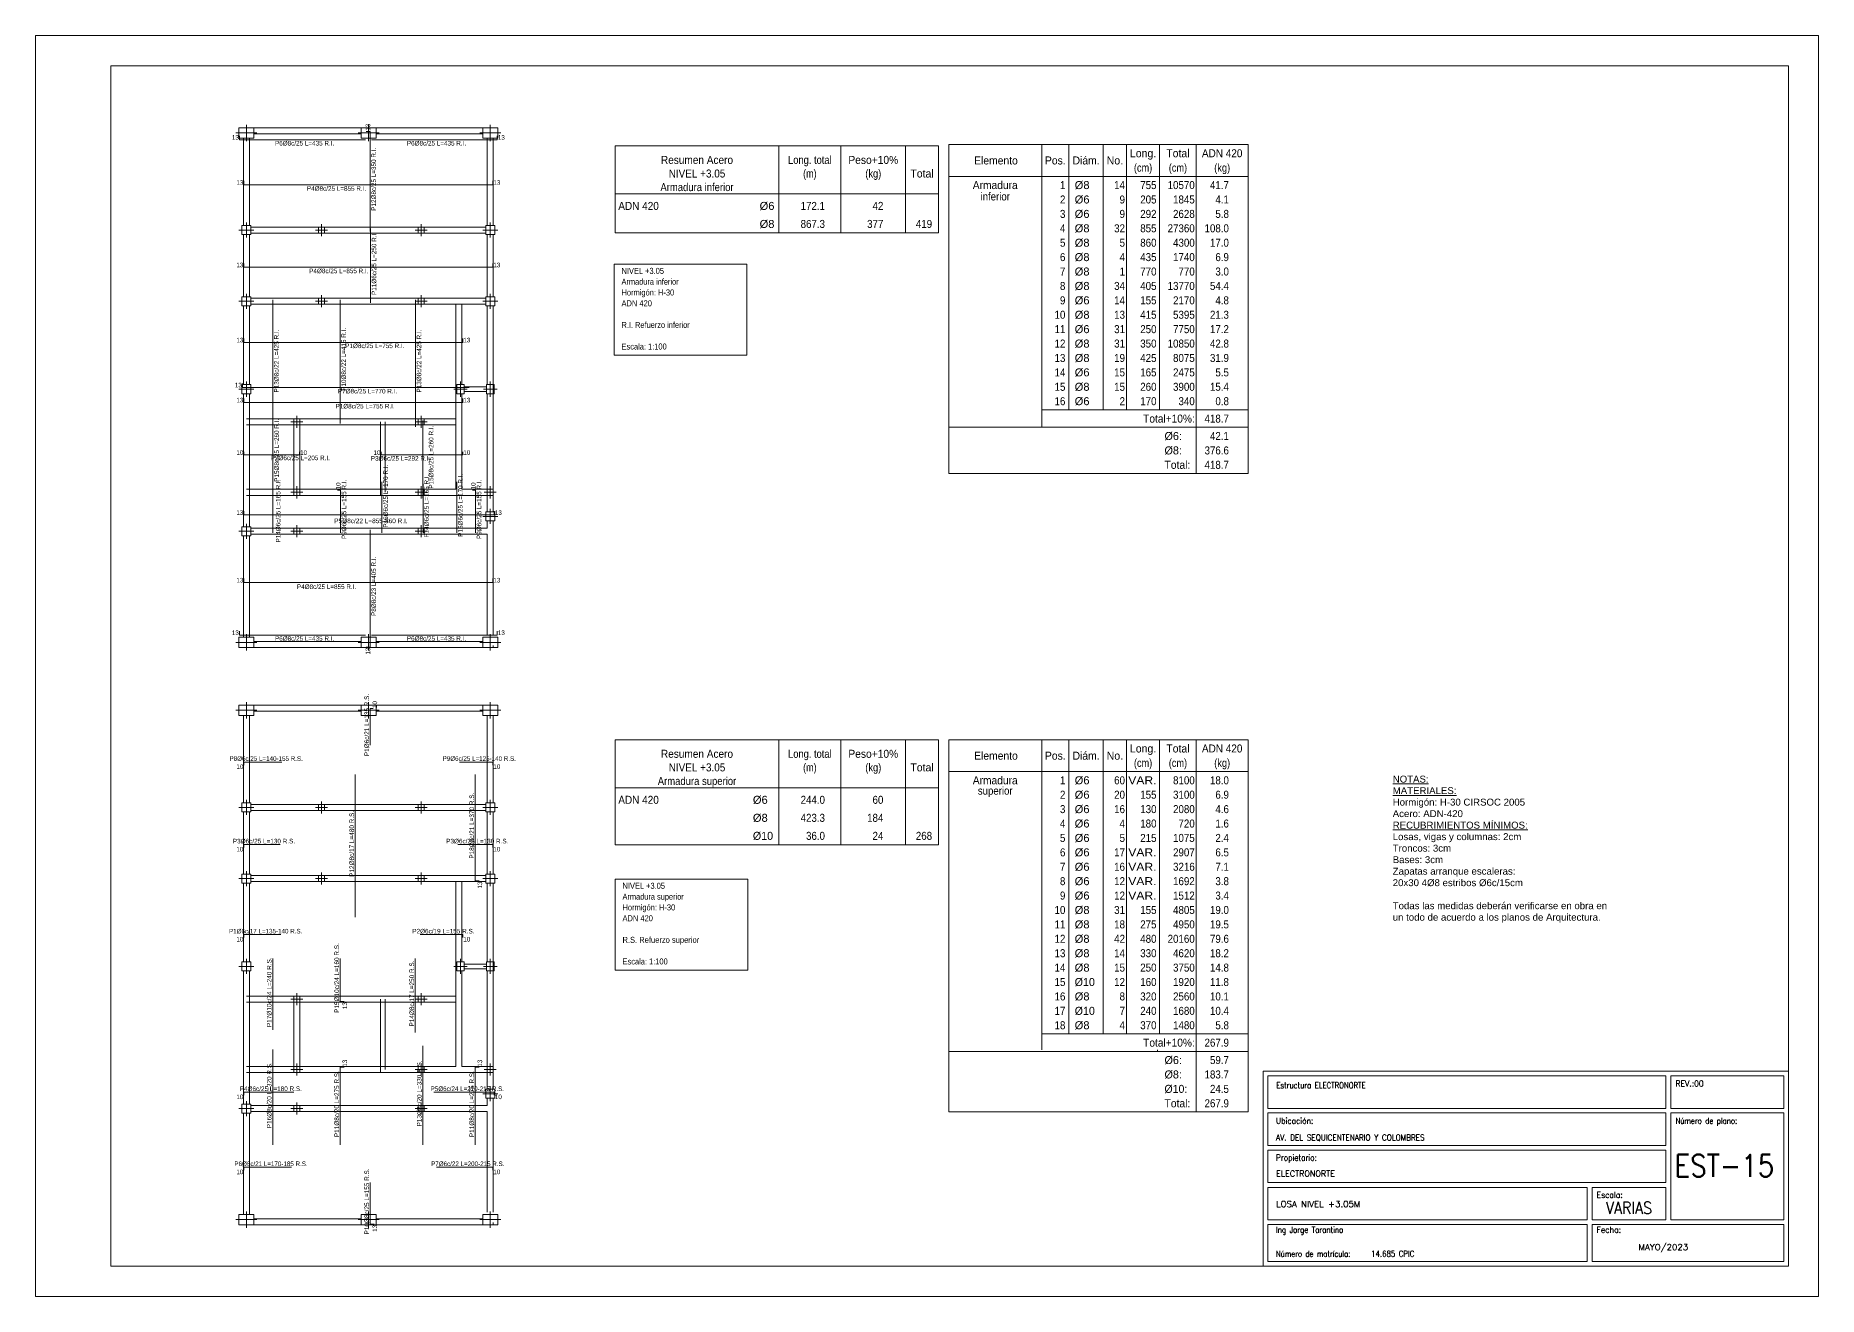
# Model space of a CAD drawing. Header units: millimetres. Extents: x 0 to 190, y -70 to 53.
# Drawn here: x 0.3 to 59.7, y -21 to 21 of the extents above; entities that cross this region are included whole.
import ezdxf
from ezdxf.enums import TextEntityAlignment as Align

# ---------------------------------------------------------------- set-up
doc = ezdxf.new("R2010")
doc.units = ezdxf.units.MM
doc.linetypes.add('CYPE_PUNTO', pattern=[0.075, 0, -0.075])
for name, color, linetype, lineweight in [('ARR_LONG_INF', 4, 'Continuous', 9), ('ARR_LONG_INF_ROT', 4, 'Continuous', 9), ('ARR_LONG_SUP', 4, 'Continuous', 9), ('ARR_LONG_SUP_ROT', 4, 'Continuous', 9), ('ARR_TRANS_INF', 4, 'Continuous', 9), ('ARR_TRANS_INF_ROT', 4, 'Continuous', 9), ('ARR_TRANS_SUP', 4, 'Continuous', 9), ('ARR_TRANS_SUP_ROT', 4, 'Continuous', 9), ('COLUMNAS_EJES', 1, 'Continuous', 9), ('CYPE', 7, 'Continuous', 0), ('PILAR_HORMIGON', 2, 'Continuous', 0), ('RECUAD_LIMITES', 2, 'Continuous', 0), ('RECUAD_MARCO', 1, 'Continuous', 20), ('TABLAS', 1, 'Continuous', 9), ('TEXTO_TABLAS', 1, 'Continuous', 0), ('VIG_CARAS', 5, 'Continuous', 0)]:
    doc.layers.add(name, color=color, linetype=linetype, lineweight=lineweight)
doc.styles.add('CYPETXT', font='romans__.ttf', dxfattribs={"height": 0.2})
doc.styles.add('CYPETXT_romans', font='arial.ttf', dxfattribs={"height": 0.2})

# ---------------------------------------------------------------- blocks, each defined once
blk = doc.blocks.new('Ejes de la columna')
at = {"layer": 'COLUMNAS_EJES'}
for p, q in [((-0.5, 0), (0.5, 0)), ((0, -0.5), (0, 0.5))]:
    blk.add_line(p, q, dxfattribs=at)
blk = doc.blocks.new('LOSA +3.15')
at = {"layer": 'PILAR_HORMIGON'}
for points in [[(7.054, 11.531), (7.554, 11.531), (7.554, 11.881), (7.054, 11.881), (7.054, 11.531)], [(11.124, 11.531), (11.624, 11.531), (11.624, 11.881), (11.124, 11.881), (11.124, 11.531)], [(15.179, 11.531), (15.679, 11.531), (15.679, 11.881), (15.179, 11.881), (15.179, 11.531)], [(7.154, 8.32), (7.454, 8.32), (7.454, 8.62), (7.154, 8.62), (7.154, 8.32)], [(9.704, 8.37), (9.904, 8.37), (9.904, 8.57), (9.704, 8.57), (9.704, 8.37)], [(13.029, 8.37), (13.229, 8.37), (13.229, 8.57), (13.029, 8.57), (13.029, 8.37)], [(15.279, 8.32), (15.579, 8.32), (15.579, 8.62), (15.279, 8.62), (15.279, 8.32)], [(7.154, 5.95), (7.454, 5.95), (7.454, 6.25), (7.154, 6.25), (7.154, 5.95)], [(9.704, 6), (9.904, 6), (9.904, 6.2), (9.704, 6.2), (9.704, 6)], [(13.029, 6), (13.229, 6), (13.229, 6.2), (13.029, 6.2), (13.029, 6)], [(15.279, 5.95), (15.579, 5.95), (15.579, 6.25), (15.279, 6.25), (15.279, 5.95)], [(7.154, 3.021), (7.454, 3.021), (7.454, 3.321), (7.154, 3.321), (7.154, 3.021)], [(14.311, 3.021), (14.561, 3.021), (14.561, 3.321), (14.311, 3.321), (14.311, 3.021)], [(15.304, 3.021), (15.554, 3.021), (15.554, 3.321), (15.304, 3.321), (15.304, 3.021)], [(8.887, 1.984), (9.087, 1.984), (9.087, 2.184), (8.887, 2.184), (8.887, 1.984)], [(13.029, 1.984), (13.229, 1.984), (13.229, 2.184), (13.029, 2.184), (13.029, 1.984)], [(8.887, -0.366), (9.087, -0.366), (9.087, -0.166), (8.887, -0.166), (8.887, -0.366)], [(13.029, -0.366), (13.229, -0.366), (13.229, -0.166), (13.029, -0.166), (13.029, -0.366)], [(15.329, -0.366), (15.529, -0.366), (15.529, -0.166), (15.329, -0.166), (15.329, -0.366)], [(15.279, -1.219), (15.579, -1.219), (15.579, -0.919), (15.279, -0.919), (15.279, -1.219)], [(7.154, -1.714), (7.454, -1.714), (7.454, -1.414), (7.154, -1.414), (7.154, -1.714)], [(8.887, -1.664), (9.087, -1.664), (9.087, -1.464), (8.887, -1.464), (8.887, -1.664)], [(13.029, -1.664), (13.229, -1.664), (13.229, -1.464), (13.029, -1.464), (13.029, -1.664)], [(7.054, -5.439), (7.554, -5.439), (7.554, -5.089), (7.054, -5.089), (7.054, -5.439)], [(11.124, -5.439), (11.624, -5.439), (11.624, -5.089), (11.124, -5.089), (11.124, -5.439)], [(15.179, -5.439), (15.679, -5.439), (15.679, -5.089), (15.179, -5.089), (15.179, -5.439)]]:
    blk.add_lwpolyline(points, close=True, dxfattribs=at)
at = {"layer": 'VIG_CARAS'}
for p, q in [((7.204, 11.881), (11.374, 11.881)), ((11.374, 11.881), (15.529, 11.881)), ((7.204, 11.531), (7.204, 8.62)), ((7.404, 11.531), (7.404, 8.62)), ((7.554, 11.681), (11.124, 11.681)), ((11.624, 11.681), (15.179, 11.681)), ((15.329, 11.531), (15.329, 8.62)), ((15.529, 11.531), (15.529, 8.62)), ((7.204, 8.32), (7.204, 6.25)), ((7.404, 8.32), (7.404, 6.25)), ((7.454, 8.57), (9.704, 8.57)), ((7.454, 8.37), (9.704, 8.37)), ((9.904, 8.57), (13.029, 8.57)), ((9.904, 8.37), (13.029, 8.37)), ((13.229, 8.57), (15.279, 8.57)), ((13.229, 8.37), (15.279, 8.37)), ((15.329, 8.32), (15.329, 6.25)), ((15.529, 8.32), (15.529, 6.25)), ((7.204, 5.95), (7.204, 3.321)), ((7.404, 5.95), (7.404, 3.321)), ((7.454, 6.2), (9.704, 6.2)), ((7.454, 6), (9.704, 6)), ((9.904, 6.2), (13.029, 6.2)), ((9.904, 6), (13.029, 6)), ((13.229, 6.2), (15.279, 6.2)), ((13.229, 6), (15.279, 6)), ((14.279, 3.321), (14.279, 6)), ((14.479, 3.321), (14.479, 6)), ((15.329, 5.95), (15.329, 3.321)), ((15.529, 5.95), (15.529, -0.166)), ((7.204, 3.021), (7.204, -1.414)), ((7.404, 3.021), (7.404, -1.414)), ((14.279, -0.166), (14.279, 3.321)), ((14.479, -0.166), (14.479, 3.021)), ((14.561, 3.246), (15.304, 3.246)), ((14.561, 3.096), (15.304, 3.096)), ((15.329, 3.021), (15.329, -0.166)), ((7.404, 2.184), (8.887, 2.184)), ((7.404, 1.984), (8.887, 1.984)), ((8.887, 1.984), (8.887, -0.166)), ((9.087, 2.184), (13.029, 2.184)), ((9.087, 1.984), (13.029, 1.984)), ((9.087, 1.984), (9.087, -0.166)), ((11.77, 1.984), (11.77, -0.366)), ((11.92, 1.984), (11.92, -0.166)), ((13.229, 2.184), (14.279, 2.184)), ((13.229, 1.984), (14.279, 1.984)), ((7.404, -0.166), (8.887, -0.166)), ((7.404, -0.366), (8.887, -0.366)), ((9.087, -0.166), (13.029, -0.166)), ((9.087, -0.366), (13.029, -0.366)), ((13.229, -0.166), (14.279, -0.166)), ((13.229, -0.366), (14.429, -0.366)), ((14.429, -0.366), (15.329, -0.366)), ((14.479, -0.166), (15.329, -0.166)), ((15.329, -0.366), (15.329, -0.919)), ((15.529, -0.366), (15.529, -0.919)), ((7.204, -1.714), (7.204, -5.089)), ((7.404, -1.714), (7.404, -5.089)), ((7.454, -1.464), (8.887, -1.464)), ((7.454, -1.664), (8.887, -1.664)), ((9.087, -1.464), (13.029, -1.464)), ((9.087, -1.664), (13.029, -1.664)), ((13.229, -1.464), (15.329, -1.464)), ((13.229, -1.664), (15.329, -1.664)), ((15.329, -1.219), (15.329, -1.464)), ((15.329, -1.664), (15.329, -5.014)), ((15.529, -1.219), (15.529, -1.564)), ((15.529, -1.564), (15.529, -5.014)), ((7.554, -5.239), (11.124, -5.239)), ((11.624, -5.239), (15.179, -5.239)), ((7.204, -5.439), (11.374, -5.439))]:
    blk.add_line(p, q, dxfattribs=at)
at = {"layer": 'VIG_CARAS', "linetype": 'CYPE_PUNTO'}
for p, q in [((7.404, 2.184), (7.204, 2.184)), ((7.404, 1.984), (7.204, 1.984)), ((11.77, 1.984), (11.77, 2.184)), ((11.92, 1.984), (11.92, 2.184)), ((7.404, -0.166), (7.204, -0.166)), ((7.404, -0.366), (7.204, -0.366)), ((11.92, -0.166), (11.92, -0.366))]:
    blk.add_line(p, q, dxfattribs=at)
at = {"layer": 'VIG_CARAS'}
blk.add_lwpolyline([(11.374, -5.439), (15.529, -5.439), (15.529, -5.364)], dxfattribs=at)
at = {"layer": 'COLUMNAS_EJES'}
for p, xscale, yscale in [((7.304, 11.706), 0.7, 0.55), ((11.374, 11.706), 0.7, 0.55), ((15.429, 11.706), 0.7, 0.55), ((7.304, 8.47), 0.5, 0.5), ((9.804, 8.47), 0.4, 0.4), ((13.129, 8.47), 0.4, 0.4), ((15.429, 8.47), 0.5, 0.5), ((7.304, 6.1), 0.5, 0.5), ((9.804, 6.1), 0.4, 0.4), ((13.129, 6.1), 0.4, 0.4), ((15.429, 6.1), 0.5, 0.5), ((7.304, 3.171), 0.5, 0.5), ((14.436, 3.171), 0.4500000000000001, 0.5), ((15.429, 3.171), 0.4500000000000001, 0.5), ((8.987, 2.084), 0.4, 0.4), ((13.129, 2.084), 0.4, 0.4), ((8.987, -0.266), 0.4, 0.4), ((13.129, -0.266), 0.4, 0.4), ((15.429, -0.266), 0.4, 0.4), ((15.429, -1.069), 0.5, 0.5), ((7.304, -1.564), 0.5, 0.5), ((8.987, -1.564), 0.4, 0.4), ((13.129, -1.564), 0.4, 0.4), ((7.304, -5.264), 0.7, 0.55), ((11.374, -5.264), 0.7, 0.55), ((15.429, -5.264), 0.7, 0.55)]:
    blk.add_blockref('Ejes de la columna', p, dxfattribs=dict(at, xscale=xscale, yscale=yscale))

msp = doc.modelspace()

# ---------------------------------------------------------------- linework, layer by layer
at = {"layer": 'ARR_LONG_INF'}
for points in [[(7.06952, 17.62595), (7.06952, 17.49595), (11.26952, 17.49595)], [(11.46952, 17.49595), (15.65952, 17.49595), (15.65952, 17.62595)], [(7.21952, 16.12595), (7.21952, 15.99595), (15.50951, 15.99595), (15.50951, 16.12595)], [(7.21952, 13.37595), (7.21952, 13.24595), (15.50951, 13.24595), (15.50951, 13.37595)], [(7.21952, 10.87595), (7.21952, 10.74595), (14.50951, 10.74595), (14.50951, 10.87595)], [(7.16951, 9.37595), (7.16951, 9.24595), (14.71952, 9.24595)], [(7.21952, 8.87595), (7.21952, 8.74595), (14.50951, 8.74595), (14.50951, 8.87595)], [(7.21952, 7.09595), (7.21952, 6.99595), (9.06952, 6.99595), (9.06952, 7.09595)], [(11.78952, 7.09595), (11.78952, 6.99595), (14.50951, 6.99595), (14.50951, 7.09595)], [(7.21952, 5.12595), (7.21952, 4.99595), (15.55952, 4.99595), (15.55952, 5.12595)], [(7.21952, 2.87595), (7.21952, 2.74595), (15.50951, 2.74595), (15.50951, 2.87595)], [(7.06952, 1.12595), (7.06952, 0.99595), (11.26952, 0.99595)], [(11.46952, 0.99595), (15.65952, 0.99595), (15.65952, 1.12595)]]:
    msp.add_lwpolyline(points, dxfattribs=at)
at = {"layer": 'ARR_LONG_SUP'}
for points in [[(7.21952, -3.33633), (7.21952, -3.23633), (8.48611, -3.23633)], [(14.39652, -3.23633), (15.50951, -3.23633), (15.50951, -3.33633)], [(7.21952, -6.08633), (7.21952, -5.98633), (8.42252, -5.98633)], [(14.34852, -5.98633), (15.50951, -5.98633), (15.50951, -6.08633)], [(7.21952, -9.08633), (7.21952, -8.98633), (8.45152, -8.98633)], [(13.08952, -8.98633), (14.50951, -8.98633), (14.50951, -9.08633)], [(7.21952, -14.33633), (7.21952, -14.23633), (8.88052, -14.23633)], [(13.55052, -14.23633), (15.55952, -14.23633), (15.55952, -14.33633)], [(7.21952, -16.83633), (7.21952, -16.73633), (8.80851, -16.73633)], [(13.63052, -16.73633), (15.50951, -16.73633), (15.50951, -16.83633)]]:
    msp.add_lwpolyline(points, dxfattribs=at)
at = {"layer": 'ARR_TRANS_INF'}
for points in [[(11.42667, 14.43595), (11.42667, 17.77595), (11.29667, 17.77595)], [(11.43667, 12.06595), (11.43667, 14.53595)], [(8.18667, 7.93595), (8.18667, 12.16595)], [(10.42667, 8.04595), (10.42667, 12.16595)], [(12.93667, 7.93595), (12.93667, 12.16595)], [(8.17667, 5.55095), (8.17667, 8.14595)], [(13.17667, 5.55095), (13.17667, 8.14595)], [(8.18667, 4.39595), (8.18667, 6.03595)], [(11.81667, 4.39595), (11.81667, 6.09595)], [(13.18667, 4.39595), (13.18667, 6.03595)], [(14.31667, 4.39595), (14.31667, 6.09595)], [(10.43667, 4.39595), (10.43667, 5.82595), (10.33667, 5.82595)], [(14.93667, 4.39595), (14.93667, 5.82595), (14.83667, 5.82595)], [(11.29667, 0.59595), (11.42667, 0.59595), (11.42667, 4.49595)]]:
    msp.add_lwpolyline(points, dxfattribs=at)
at = {"layer": 'ARR_TRANS_SUP'}
for points in [[(11.42667, -2.67833), (11.42667, -1.45633), (11.52667, -1.45633)], [(10.92667, -8.40633), (10.92667, -3.65059)], [(15.05667, -7.19633), (14.92667, -7.19633), (14.92667, -3.65059)], [(8.17667, -12.16333), (8.17667, -9.78221)], [(10.55667, -11.21633), (10.42667, -11.21633), (10.42667, -9.78221)], [(12.92667, -12.24796), (12.92667, -9.78221)], [(8.17667, -15.99241), (8.17667, -12.81417)], [(13.17667, -15.99241), (13.17667, -12.69526)], [(10.42667, -15.99241), (10.42667, -13.40633), (10.55667, -13.40633)], [(14.92667, -15.99241), (14.92667, -13.40633), (15.05667, -13.40633)], [(11.55667, -18.63633), (11.42667, -18.63633), (11.42667, -17.24633)]]:
    msp.add_lwpolyline(points, dxfattribs=at)
at = {"layer": 'CYPE', "color": 1}
for points in [[(41.17904, -20.03657), (58.67904, -20.03657), (58.67904, -13.53657), (41.17904, -13.53657), (41.17904, -20.03657)], [(41.33904, -14.77657), (54.59904, -14.77657), (54.59904, -13.68657), (41.33904, -13.68657), (41.33904, -14.77657)], [(54.75904, -14.77657), (58.52904, -14.77657), (58.52904, -13.68657), (54.75904, -13.68657), (54.75904, -14.77657)], [(41.33904, -16.01657), (54.59904, -16.01657), (54.59904, -14.92657), (41.33904, -14.92657), (41.33904, -16.01657)], [(54.75904, -18.48657), (58.52904, -18.48657), (58.52904, -14.92657), (54.75904, -14.92657), (54.75904, -18.48657)], [(41.33904, -17.24657), (54.59904, -17.24657), (54.59904, -16.16657), (41.33904, -16.16657), (41.33904, -17.24657)], [(41.33904, -18.48657), (51.97904, -18.48657), (51.97904, -17.40657), (41.33904, -17.40657), (41.33904, -18.48657)], [(52.13904, -18.48657), (54.59904, -18.48657), (54.59904, -17.40657), (52.13904, -17.40657), (52.13904, -18.48657)], [(41.33904, -19.87657), (51.97904, -19.87657), (51.97904, -18.64657), (41.33904, -18.64657), (41.33904, -19.87657)], [(52.13904, -19.87657), (58.52904, -19.87657), (58.52904, -18.64657), (52.13904, -18.64657), (52.13904, -19.87657)]]:
    msp.add_lwpolyline(points, close=True, dxfattribs=at)
at = {"layer": 'PILAR_HORMIGON'}
for points in [[(13.02918, 12.01524), (13.22918, 12.01524), (13.22918, 12.21524), (13.02918, 12.21524), (13.02918, 12.01524)], [(13.02918, -7.21704), (13.22918, -7.21704), (13.22918, -7.01704), (13.02918, -7.01704), (13.02918, -7.21704)]]:
    msp.add_lwpolyline(points, close=True, dxfattribs=at)
at = {"layer": 'RECUAD_LIMITES'}
msp.add_lwpolyline([(0.27904, -21.03657), (59.67904, -21.03657), (59.67904, 20.96343), (0.27904, 20.96343), (0.27904, -21.03657)], close=True, dxfattribs=at)
at = {"layer": 'RECUAD_MARCO'}
msp.add_lwpolyline([(2.77904, -20.03657), (58.67904, -20.03657), (58.67904, 19.96343), (2.77904, 19.96343), (2.77904, -20.03657)], close=True, dxfattribs=at)
at = {"layer": 'TABLAS'}
for p, q in [((25.03739, 14.39106), (25.03739, 17.29106)), ((27.11339, 14.39106), (27.11339, 17.29106)), ((29.26539, 14.39106), (29.26539, 17.29106)), ((30.70237, 16.22552), (30.70237, 17.33552)), ((30.70237, 17.33552), (40.67837, 17.33552)), ((33.80237, 16.22552), (33.80237, 17.33552)), ((34.70637, 16.22552), (34.70637, 17.33552)), ((35.85437, 16.22552), (35.85437, 17.33552)), ((36.62637, 16.22552), (36.62637, 17.33552)), ((37.73037, 16.22552), (37.73037, 17.33552)), ((38.95037, 16.22552), (38.95037, 17.33552)), ((40.67837, 16.22552), (40.67837, 17.33552)), ((30.70237, 16.27552), (40.67837, 16.27552)), ((30.70237, 7.96552), (30.70237, 16.22552)), ((33.80237, 7.96552), (33.80237, 16.22552)), ((34.70637, 8.49552), (34.70637, 16.22552)), ((35.85437, 8.49552), (35.85437, 16.22552)), ((36.62637, 8.49552), (36.62637, 16.22552)), ((37.73037, 8.49552), (37.73037, 16.22552)), ((38.95037, 7.96552), (38.95037, 16.22552)), ((40.67837, 7.96552), (40.67837, 16.22552)), ((19.59339, 15.69106), (30.36139, 15.69106)), ((33.80237, 8.49552), (40.67837, 8.49552)), ((30.70237, 7.86552), (30.70237, 7.96552)), ((30.70237, 7.91552), (40.67837, 7.91552)), ((30.70237, 7.38552), (30.70237, 7.86552)), ((33.80237, 7.91552), (33.80237, 7.96552)), ((38.95037, 7.86552), (38.95037, 7.96552)), ((38.95037, 7.38552), (38.95037, 7.86552)), ((40.67837, 7.86552), (40.67837, 7.96552)), ((40.67837, 7.38552), (40.67837, 7.86552)), ((30.70237, 6.90552), (30.70237, 7.38552)), ((38.95037, 6.90552), (38.95037, 7.38552)), ((40.67837, 6.90552), (40.67837, 7.38552)), ((30.70237, 6.37552), (30.70237, 6.90552)), ((38.95037, 6.37552), (38.95037, 6.90552)), ((40.67837, 6.37552), (40.67837, 6.90552)), ((30.70237, 6.37552), (40.67837, 6.37552)), ((25.03739, -5.99478), (25.03739, -2.49478)), ((27.11339, -5.99478), (27.11339, -2.49478)), ((29.26539, -5.99478), (29.26539, -2.49478)), ((30.70237, -3.60478), (30.70237, -2.49478)), ((30.70237, -2.49478), (40.67837, -2.49478)), ((33.80237, -3.60478), (33.80237, -2.49478)), ((34.70637, -3.60478), (34.70637, -2.49478)), ((35.85437, -3.60478), (35.85437, -2.49478)), ((36.62637, -3.60478), (36.62637, -2.49478)), ((37.73037, -3.60478), (37.73037, -2.49478)), ((38.95037, -3.60478), (38.95037, -2.49478)), ((40.67837, -3.60478), (40.67837, -2.49478)), ((30.70237, -3.55478), (40.67837, -3.55478)), ((19.59339, -4.09478), (30.36139, -4.09478)), ((30.70237, -12.82478), (30.70237, -3.60478)), ((33.80237, -12.82478), (33.80237, -3.60478)), ((34.70637, -12.29478), (34.70637, -3.60478)), ((35.85437, -12.29478), (35.85437, -3.60478)), ((36.62637, -12.29478), (36.62637, -3.60478)), ((37.73037, -12.29478), (37.73037, -3.60478)), ((38.95037, -12.82478), (38.95037, -3.60478)), ((40.67837, -12.82478), (40.67837, -3.60478)), ((33.80237, -12.29478), (40.67837, -12.29478)), ((30.70237, -12.92478), (30.70237, -12.82478)), ((30.70237, -12.87478), (40.67837, -12.87478)), ((30.70237, -13.40478), (30.70237, -12.92478)), ((37.65426, -12.87478), (37.65426, -12.82478)), ((38.95037, -12.92478), (38.95037, -12.82478)), ((38.95037, -13.40478), (38.95037, -12.92478)), ((40.67837, -12.92478), (40.67837, -12.82478)), ((40.67837, -13.40478), (40.67837, -12.92478)), ((30.70237, -13.88478), (30.70237, -13.40478)), ((38.95037, -13.88478), (38.95037, -13.40478)), ((40.67837, -13.88478), (40.67837, -13.40478)), ((30.70237, -14.36478), (30.70237, -13.88478)), ((38.95037, -14.36478), (38.95037, -13.88478)), ((40.67837, -14.36478), (40.67837, -13.88478)), ((30.70237, -14.89478), (30.70237, -14.36478)), ((38.95037, -14.89478), (38.95037, -14.36478)), ((40.67837, -14.89478), (40.67837, -14.36478)), ((30.70237, -14.89478), (40.67837, -14.89478))]:
    msp.add_line(p, q, dxfattribs=at)
for points in [[(19.59339, 14.39106), (30.36139, 14.39106), (30.36139, 17.29106), (19.59339, 17.29106), (19.59339, 14.39106)], [(19.5601, 10.32251), (23.9731, 10.32251), (23.9731, 13.35251), (19.5601, 13.35251), (19.5601, 10.32251)], [(19.59339, -5.99478), (30.36139, -5.99478), (30.36139, -2.49478), (19.59339, -2.49478), (19.59339, -5.99478)], [(19.59339, -10.16479), (24.00639, -10.16479), (24.00639, -7.13479), (19.59339, -7.13479), (19.59339, -10.16479)]]:
    msp.add_lwpolyline(points, close=True, dxfattribs=at)

# ---------------------------------------------------------------- block references
for p in [(0, 6.01521), (0, -13.21707)]:
    msp.add_blockref('LOSA +3.15', p)

# ---------------------------------------------------------------- texts
at = {"layer": 'ARR_LONG_INF_ROT', "style": 'CYPETXT_romans', "width": 0.853312}
for s, p in [('13', (7.04952, 17.49595)), ('13', (7.19952, 15.99595)), ('13', (7.19952, 13.24595)), ('13', (7.19952, 10.74595)), ('13', (7.14951, 9.24595)), ('13', (7.19952, 8.74595)), ('10', (7.19952, 6.99595)), ('10', (11.76952, 6.99595)), ('13', (7.19952, 4.99595)), ('13', (7.19952, 2.74595)), ('13', (7.04952, 0.99595))]:
    msp.add_text(s, height=0.153333, dxfattribs=at).set_placement(p, align=Align.RIGHT)
at = {"layer": 'ARR_LONG_INF_ROT', "style": 'CYPETXT_romans'}
for s, width, p in [('P6%%c8c/25 L=435 R.I.', 0.822169, (10.22814, 17.38011)), ('P6%%c8c/25 L=435 R.I.', 0.822169, (14.62314, 17.38011)), ('P4%%c8c/25 L=855 R.I.', 0.822169, (11.29178, 15.87226)), ('P4%%c8c/25 L=855 R.I.', 0.822169, (11.36818, 13.12518)), ('P1%%c8c/25 L=755 R.I.', 0.822169, (12.56698, 10.63011)), ('P7%%c8c/25 L=770 R.I.', 0.822169, (12.3239, 9.1201)), ('P1%%c8c/25 L=755 R.I.', 0.822169, (12.2439, 8.6201)), ('P2%%c6c/25 L=205 R.I.', 0.822169, (10.0844, 6.89642)), ('P3%%c6c/25 L=292 R.I.', 0.822169, (13.4248, 6.88011)), ('P5%%c8c/22 L=855-860 R.I.', 0.80415, (12.67427, 4.79857)), ('P4%%c8c/25 L=855 R.I.', 0.822169, (10.95906, 2.60586)), ('P6%%c8c/25 L=435 R.I.', 0.822169, (10.22814, 0.88011)), ('P6%%c8c/25 L=435 R.I.', 0.822169, (14.62314, 0.88011))]:
    msp.add_text(s, height=0.1533333, dxfattribs=dict(at, width=width)).set_placement(p, align=Align.MIDDLE_RIGHT)
at = {"layer": 'ARR_LONG_INF_ROT', "style": 'CYPETXT_romans', "width": 0.853312}
for s, p in [('13', (15.67952, 17.49595)), ('13', (15.52951, 15.99595)), ('13', (15.52951, 13.24595)), ('13', (14.52951, 10.74595)), ('13', (14.52951, 8.74595)), ('10', (9.08952, 6.99595)), ('10', (14.52951, 6.99595)), ('13', (15.57952, 4.99595)), ('13', (15.52951, 2.74595)), ('13', (15.67952, 0.99595))]:
    msp.add_text(s, height=0.153333, dxfattribs=at).set_placement(p)
at = {"layer": 'ARR_LONG_SUP_ROT', "style": 'CYPETXT_romans', "width": 0.853312}
for p in [(7.19952, -3.31299), (7.19952, -6.06299), (7.19952, -9.06299), (7.19952, -14.31299), (7.19952, -16.81299)]:
    msp.add_text('10', height=0.153333, dxfattribs=at).set_placement(p, align=Align.TOP_RIGHT)
at = {"layer": 'ARR_LONG_SUP_ROT', "style": 'CYPETXT_romans'}
for s, width, p in [('P8%%c6c/25 L=140-155 R.S.', 0.810125, (9.18144, -3.12049)), ('P9%%c6c/25 L=125-140 R.S.', 0.810125, (16.28164, -3.12049)), ('P3%%c6c/25 L=130 R.S.', 0.828963, (8.92352, -5.87049)), ('P3%%c6c/25 L=130 R.S.', 0.828963, (16.03151, -5.87049)), ('P1%%c6c/17 L=135-140 R.S.', 0.810125, (9.16414, -8.87049)), ('P2%%c6c/19 L=155 R.S.', 0.828963, (14.90202, -8.87049)), ('P4%%c6c/25 L=180 R.S.', 0.828963, (9.15252, -14.12049)), ('P5%%c6c/24 L=210-215 R.S.', 0.810125, (15.88364, -14.12049)), ('P6%%c6c/21 L=170-185 R.S.', 0.810125, (9.34264, -16.62049)), ('P7%%c6c/22 L=200-215 R.S.', 0.810125, (15.89864, -16.62049))]:
    msp.add_text(s, height=0.1533333, dxfattribs=dict(at, width=width)).set_placement(p, align=Align.MIDDLE_RIGHT)
at = {"layer": 'ARR_LONG_SUP_ROT', "style": 'CYPETXT_romans', "width": 0.853312}
for p in [(15.52951, -3.31299), (15.52951, -6.06299), (14.52951, -9.06299), (15.57952, -14.31299), (15.52951, -16.81299)]:
    msp.add_text('10', height=0.153333, dxfattribs=at).set_placement(p, align=Align.TOP_LEFT)
at = {"layer": 'ARR_TRANS_INF_ROT', "style": 'CYPETXT_romans', "width": 0.853312}
for s, p in [('13', (11.42667, 17.79595)), ('10', (10.43667, 5.84595)), ('10', (14.93667, 5.84595))]:
    msp.add_text(s, height=0.153333, rotation=90, dxfattribs=at).set_placement(p)
at = {"layer": 'ARR_TRANS_INF_ROT', "style": 'CYPETXT_romans'}
for s, width, p in [('P12%%c8c/25 L=350 R.I.', 0.82483, (11.5425, 17.22757)), ('P11%%c6c/25 L=250 R.I.', 0.82483, (11.5525, 14.42257)), ('P13%%c8c/22 L=425 R.I.', 0.82483, (8.3025, 11.17257)), ('P10%%c8c/22 L=415 R.I.', 0.82483, (10.5425, 11.22757)), ('P13%%c8c/22 L=425 R.I.', 0.82483, (13.0525, 11.17257)), ('P15%%c8c/25 L=260 R.I.', 0.82483, (8.30882, 8.19839)), ('P15%%c8c/25 L=260 R.I.', 0.82483, (13.4557, 7.97007)), ('P16%%c6c/25 L=170 R.I.', 0.82483, (11.94066, 6.66927)), ('P14%%c6c/25 L=165 R.I.', 0.82483, (8.35962, 6.17449)), ('P9%%c6c/25 L=155 R.I.', 0.822169, (10.5525, 6.16957)), ('P14%%c6c/25 L=165 R.I.', 0.82483, (13.3025, 6.33757)), ('P16%%c6c/25 L=170 R.I.', 0.82483, (14.4325, 6.36757)), ('P9%%c6c/25 L=155 R.I.', 0.822169, (15.0525, 6.16957)), ('P8%%c8c/23 L=405 R.I.', 0.822169, (11.5425, 3.60457))]:
    msp.add_text(s, height=0.1533333, rotation=90, dxfattribs=dict(at, width=width)).set_placement(p, align=Align.MIDDLE_RIGHT)
at = {"layer": 'ARR_TRANS_INF_ROT', "style": 'CYPETXT_romans', "width": 0.853312}
msp.add_text('13', height=0.153333, rotation=90, dxfattribs=at).set_placement((11.42667, 0.57595), align=Align.RIGHT)
at = {"layer": 'ARR_TRANS_SUP_ROT', "style": 'CYPETXT_romans'}
for s, width, p in [('P1%%c6c/21 L=135 R.S.', 0.828963, (11.31083, -0.96483)), ('P18%%c8c/21 L=370 R.S.', 0.831194, (14.81083, -4.25796)), ('P12%%c8c/17 L=480 R.S.', 0.831194, (10.81083, -4.86296)), ('P15%%c10c/24 L=160 R.S.', 0.833206, (10.31083, -9.27077)), ('P17%%c10c/24 L=240 R.S.', 0.833206, (8.06083, -9.74427)), ('P14%%c8c/17 L=250 R.S.', 0.831194, (12.81083, -9.84959)), ('P16%%c8c/20 L=320 R.S.', 0.831194, (8.06083, -13.23779)), ('P11%%c8c/20 L=275 R.S.', 0.831194, (10.31083, -13.53387)), ('P13%%c8c/20 L=330 R.S.', 0.831194, (13.06083, -13.17834)), ('P11%%c8c/20 L=275 R.S.', 0.831194, (14.81083, -13.53387)), ('P10%%c8c/25 L=155 R.S.', 0.831194, (11.31083, -16.77583))]:
    msp.add_text(s, height=0.1533333, rotation=90, dxfattribs=dict(at, width=width)).set_placement(p, align=Align.MIDDLE_RIGHT)
at = {"layer": 'ARR_TRANS_SUP_ROT', "style": 'CYPETXT_romans', "width": 0.853312}
for s, p in [('10', (11.50333, -1.43633)), ('13', (10.50333, -13.38633)), ('13', (15.00333, -13.38633))]:
    msp.add_text(s, height=0.153333, rotation=90, dxfattribs=at).set_placement(p, align=Align.TOP_LEFT)
for p in [(15.00333, -7.21633), (10.50333, -11.23633), (11.50333, -18.65633)]:
    msp.add_text('13', height=0.153333, rotation=90, dxfattribs=at).set_placement(p, align=Align.TOP_RIGHT)
at = {"layer": 'CYPE', "color": 5, "style": 'CYPETXT'}
for s, width, p in [('Estructura ELECTRONORTE', 0.842437, (41.61904, -14.10657)), ('AV. DEL SEQUICENTENARIO Y COLOMBRES', 0.887423, (41.60904, -15.84657)), ('ELECTRONORTE', 0.974409, (41.60904, -17.04657)), ('LOSA NIVEL +3.05M', 1.047361, (41.60904, -18.06095)), ('Ing Jorge Tarantino', 0.851105, (41.60904, -18.91657)), ('14.685 CPIC', 0.851936, (44.77904, -19.71657)), ('MAYO/2023', 1.047361, (53.68904, -19.49657))]:
    msp.add_text(s, height=0.2, dxfattribs=dict(at, width=width)).set_placement(p)
at = {"layer": 'CYPE', "color": 4, "style": 'CYPETXT'}
for s, width, p in [('REV.:00', 0.927655, (54.91904, -14.04657)), ('Ubicación:', 0.90604, (41.60904, -15.28657)), ('Número de plano:', 0.844847, (54.91904, -15.28657)), ('Propietario:', 0.885908, (41.60904, -16.51657)), ('Escala:', 0.925891, (52.28904, -17.75657)), ('Fecha:', 0.933698, (52.28904, -18.91657)), ('Número de matrícula:', 0.83516, (41.60904, -19.71657))]:
    msp.add_text(s, height=0.2, dxfattribs=dict(at, width=width)).set_placement(p)
at = {"layer": 'CYPE', "color": 5, "style": 'CYPETXT'}
for s, height, width, p in [('EST-15', 0.733333, 0.872274, (56.54904, -17.04991)), ('VARIAS', 0.4, 0.869965, (53.36904, -18.28657))]:
    msp.add_text(s, height=height, dxfattribs=dict(at, width=width)).set_placement(p, align=Align.CENTER)
at = {"layer": 'TABLAS', "style": 'CYPETXT_romans'}
for s, width, p in [('NIVEL +3.05', 0.888935, (19.8001, 13.12751)), ('Armadura inferior', 0.847775, (19.8001, 12.76751)), ('Hormigón: H-30', 0.815017, (19.8001, 12.40751)), ('ADN 420', 0.893197, (19.8001, 12.04751)), ('R.I. Refuerzo inferior', 0.847623, (19.8001, 11.32751)), ('Escala: 1:100', 0.854937, (19.8001, 10.60751)), ('Armadura superior', 0.847775, (19.83339, -7.71979)), ('NIVEL +3.05', 0.888935, (19.83339, -7.35979)), ('Hormigón: H-30', 0.815017, (19.83339, -8.07979)), ('ADN 420', 0.893197, (19.83339, -8.43979)), ('R.S. Refuerzo superior', 0.864114, (19.83339, -9.15979)), ('Escala: 1:100', 0.854937, (19.83339, -9.87979))]:
    msp.add_text(s, height=0.2, dxfattribs=dict(at, width=width)).set_placement(p, align=Align.MIDDLE_LEFT)
at = {"layer": 'TABLAS', "insert": (45.49681, -3.69026), "char_height": 0.23, "attachment_point": 1, "style": 'CYPETXT_romans'}
msp.add_mtext_dynamic_manual_height_columns('{\\LNOTAS:\\PMATERIALES:\\P}Hormigón: H-30 CIRSOC 2005\\PAcero: ADN-420\\P{\\LRECUBRIMIENTOS MÍNIMOS:\\P}Losas, vigas y columnas: 2cm\\PTroncos: 3cm\\PBases: 3cm\\PZapatas arranque escaleras: \\P20x30 4%%C8 estribos %%C6c/15cm\\P\\PTodas las medidas deberán verificarse en obra en un todo de acuerdo a los planos de Arquitectura.', width=7.4812427, gutter_width=0.9, heights=[0], dxfattribs=at)
at = {"layer": 'TEXTO_TABLAS', "style": 'CYPETXT_romans'}
for s, height, width, p in [('Resumen Acero', 0.2666667, 0.899775, (22.31539, 16.82439)), ('Long. total', 0.2666667, 0.834718, (26.07539, 16.82439)), ('Peso+10%', 0.266667, 0.916489, (28.18939, 16.82439)), ('Elemento', 0.266667, 0.923378, (32.27737, 16.80552)), ('Pos.', 0.266667, 0.930268, (34.25437, 16.80552)), ('Diám.', 0.266667, 0.924488, (35.28037, 16.80552)), ('No.', 0.266667, 0.948905, (36.24037, 16.80552)), ('Long.', 0.266667, 0.9375, (37.17837, 17.04552)), ('(cm)', 0.266667, 0.819001, (37.17837, 16.56552)), ('Total', 0.266667, 0.935673, (38.34037, 17.04552)), ('(cm)', 0.266667, 0.819001, (38.34037, 16.56552)), ('ADN 420', 0.266667, 0.893197, (39.81437, 17.04552)), ('(kg)', 0.266667, 0.827954, (39.81437, 16.56552)), ('Armadura inferior', 0.2666667, 0.847775, (22.31539, 15.91773)), ('NIVEL +3.05', 0.2666667, 0.888935, (22.31539, 16.37106)), ('(m)', 0.266667, 0.805297, (26.07539, 16.37106)), ('(kg)', 0.266667, 0.827954, (28.18939, 16.37106)), ('Total', 0.266667, 0.935673, (29.81339, 16.37106)), ('Armadura', 0.266667, 0.914305, (32.25237, 15.98552)), ('inferior', 0.266667, 0.860587, (32.25237, 15.60644)), ('Resumen Acero', 0.2666667, 0.899775, (22.31539, -2.96145)), ('Long. total', 0.2666667, 0.834718, (26.07539, -2.96145)), ('Peso+10%', 0.266667, 0.916489, (28.18939, -2.96145)), ('Elemento', 0.266667, 0.923378, (32.27737, -3.02478)), ('Pos.', 0.266667, 0.930268, (34.25437, -3.02478)), ('Diám.', 0.266667, 0.924488, (35.28037, -3.02478)), ('No.', 0.266667, 0.948905, (36.24037, -3.02478)), ('Long.', 0.266667, 0.9375, (37.17837, -2.78478)), ('Total', 0.266667, 0.935673, (38.34037, -2.78478)), ('ADN 420', 0.266667, 0.893197, (39.81437, -2.78478)), ('NIVEL +3.05', 0.2666667, 0.888935, (22.31539, -3.41478)), ('(m)', 0.266667, 0.805297, (26.07539, -3.41478)), ('(kg)', 0.266667, 0.827954, (28.18939, -3.41478)), ('Total', 0.266667, 0.935673, (29.81339, -3.41478)), ('(cm)', 0.266667, 0.819001, (37.17837, -3.26478)), ('(cm)', 0.266667, 0.819001, (38.34037, -3.26478)), ('(kg)', 0.266667, 0.827954, (39.81437, -3.26478)), ('Armadura superior', 0.2666667, 0.847775, (22.31539, -3.86812)), ('Armadura', 0.266667, 0.914305, (32.25237, -3.84478)), ('superior', 0.266667, 0.860587, (32.25237, -4.1908))]:
    msp.add_text(s, height=height, dxfattribs=dict(at, width=width)).set_placement(p, align=Align.MIDDLE_CENTER)
for s, height, width, p in [('1', 0.26667, 0.872274, (34.59037, 15.98552)), ('14', 0.266667, 0.872274, (36.57637, 15.98552)), ('755', 0.266667, 0.872274, (37.62637, 15.98552)), ('10570', 0.266667, 0.872274, (38.90037, 15.98552)), ('41.7', 0.266667, 0.869308, (40.03837, 15.98552)), ('2', 0.26667, 0.872274, (34.59037, 15.50552)), ('9', 0.26667, 0.872274, (36.57637, 15.50552)), ('205', 0.266667, 0.872274, (37.62637, 15.50552)), ('1845', 0.266667, 0.872274, (38.90037, 15.50552)), ('4.1', 0.266667, 0.868127, (40.03837, 15.50552)), ('172.1', 0.266667, 0.869965, (26.57939, 15.29106)), ('42', 0.266667, 0.872274, (28.52539, 15.29106)), ('3', 0.26667, 0.872274, (34.59037, 15.02552)), ('9', 0.26667, 0.872274, (36.57637, 15.02552)), ('292', 0.266667, 0.872274, (37.62637, 15.02552)), ('2628', 0.266667, 0.872274, (38.90037, 15.02552)), ('5.8', 0.266667, 0.868127, (40.03837, 15.02552)), ('867.3', 0.266667, 0.869965, (26.57939, 14.69106)), ('377', 0.266667, 0.872274, (28.52539, 14.69106)), ('419', 0.266667, 0.872274, (30.14939, 14.69106)), ('4', 0.26667, 0.872274, (34.59037, 14.54552)), ('32', 0.266667, 0.872274, (36.57637, 14.54552)), ('855', 0.266667, 0.872274, (37.62637, 14.54552)), ('27360', 0.266667, 0.872274, (38.90037, 14.54552)), ('108.0', 0.266667, 0.869965, (40.03837, 14.54552)), ('5', 0.26667, 0.872274, (34.59037, 14.06552)), ('6', 0.26667, 0.872274, (34.59037, 13.58552)), ('4', 0.26667, 0.872274, (36.57637, 13.58552)), ('5', 0.26667, 0.872274, (36.57637, 14.06552)), ('435', 0.266667, 0.872274, (37.62637, 13.58552)), ('860', 0.266667, 0.872274, (37.62637, 14.06552)), ('4300', 0.266667, 0.872274, (38.90037, 14.06552)), ('1740', 0.266667, 0.872274, (38.90037, 13.58552)), ('17.0', 0.266667, 0.869308, (40.03837, 14.06552)), ('6.9', 0.266667, 0.868127, (40.03837, 13.58552)), ('7', 0.26667, 0.872274, (34.59037, 13.10552)), ('1', 0.26667, 0.872274, (36.57637, 13.10552)), ('770', 0.266667, 0.872274, (37.62637, 13.10552)), ('770', 0.266667, 0.872274, (38.90037, 13.10552)), ('3.0', 0.266667, 0.868127, (40.03837, 13.10552)), ('8', 0.26667, 0.872274, (34.59037, 12.62552)), ('34', 0.266667, 0.872274, (36.57637, 12.62552)), ('405', 0.266667, 0.872274, (37.62637, 12.62552)), ('13770', 0.266667, 0.872274, (38.90037, 12.62552)), ('54.4', 0.266667, 0.869308, (40.03837, 12.62552)), ('9', 0.26667, 0.872274, (34.59037, 12.14552)), ('14', 0.266667, 0.872274, (36.57637, 12.14552)), ('155', 0.266667, 0.872274, (37.62637, 12.14552)), ('2170', 0.266667, 0.872274, (38.90037, 12.14552)), ('4.8', 0.266667, 0.868127, (40.03837, 12.14552)), ('10', 0.266667, 0.872274, (34.59037, 11.66552)), ('11', 0.266667, 0.872274, (34.59037, 11.18552)), ('31', 0.266667, 0.872274, (36.57637, 11.18552)), ('13', 0.266667, 0.872274, (36.57637, 11.66552)), ('415', 0.266667, 0.872274, (37.62637, 11.66552)), ('250', 0.266667, 0.872274, (37.62637, 11.18552)), ('5395', 0.266667, 0.872274, (38.90037, 11.66552)), ('7750', 0.266667, 0.872274, (38.90037, 11.18552)), ('21.3', 0.266667, 0.869308, (40.03837, 11.66552)), ('17.2', 0.266667, 0.869308, (40.03837, 11.18552)), ('12', 0.266667, 0.872274, (34.59037, 10.70552)), ('31', 0.266667, 0.872274, (36.57637, 10.70552)), ('350', 0.266667, 0.872274, (37.62637, 10.70552)), ('10850', 0.266667, 0.872274, (38.90037, 10.70552)), ('42.8', 0.266667, 0.869308, (40.03837, 10.70552)), ('13', 0.266667, 0.872274, (34.59037, 10.22552)), ('19', 0.266667, 0.872274, (36.57637, 10.22552)), ('425', 0.266667, 0.872274, (37.62637, 10.22552)), ('8075', 0.266667, 0.872274, (38.90037, 10.22552)), ('31.9', 0.266667, 0.869308, (40.03837, 10.22552)), ('14', 0.266667, 0.872274, (34.59037, 9.74552)), ('15', 0.266667, 0.872274, (36.57637, 9.74552)), ('165', 0.266667, 0.872274, (37.62637, 9.74552)), ('2475', 0.266667, 0.872274, (38.90037, 9.74552)), ('5.5', 0.266667, 0.868127, (40.03837, 9.74552)), ('15', 0.266667, 0.872274, (34.59037, 9.26552)), ('16', 0.266667, 0.872274, (34.59037, 8.78552)), ('15', 0.266667, 0.872274, (36.57637, 9.26552)), ('2', 0.26667, 0.872274, (36.57637, 8.78552)), ('260', 0.266667, 0.872274, (37.62637, 9.26552)), ('170', 0.266667, 0.872274, (37.62637, 8.78552)), ('3900', 0.266667, 0.872274, (38.90037, 9.26552)), ('340', 0.266667, 0.872274, (38.90037, 8.78552)), ('15.4', 0.266667, 0.869308, (40.03837, 9.26552)), ('0.8', 0.266667, 0.868127, (40.03837, 8.78552)), ('Total+10%:', 0.266667, 0.906671, (38.90037, 8.20552)), ('418.7', 0.266667, 0.869965, (40.03837, 8.20552)), ('42.1', 0.266667, 0.869308, (40.03837, 7.62552)), ('376.6', 0.266667, 0.869965, (40.03837, 7.14552)), ('418.7', 0.266667, 0.869965, (40.03837, 6.66552)), ('1', 0.26667, 0.872274, (34.59037, -3.84478)), ('60', 0.266667, 0.872274, (36.57637, -3.84478)), ('VAR.', 0.266667, 1.082999, (37.62637, -3.84478)), ('8100', 0.266667, 0.872274, (38.90037, -3.84478)), ('18.0', 0.266667, 0.869308, (40.03837, -3.84478)), ('244.0', 0.266667, 0.869965, (26.57939, -4.49478)), ('60', 0.266667, 0.872274, (28.52539, -4.49478)), ('3', 0.26667, 0.872274, (34.59037, -4.80478)), ('2', 0.26667, 0.872274, (34.59037, -4.32478)), ('20', 0.266667, 0.872274, (36.57637, -4.32478)), ('16', 0.266667, 0.872274, (36.57637, -4.80478)), ('155', 0.266667, 0.872274, (37.62637, -4.32478)), ('130', 0.266667, 0.872274, (37.62637, -4.80478)), ('3100', 0.266667, 0.872274, (38.90037, -4.32478)), ('2080', 0.266667, 0.872274, (38.90037, -4.80478)), ('4.6', 0.266667, 0.868127, (40.03837, -4.80478)), ('6.9', 0.266667, 0.868127, (40.03837, -4.32478)), ('423.3', 0.266667, 0.869965, (26.57939, -5.09478)), ('184', 0.266667, 0.872274, (28.52539, -5.09478)), ('4', 0.26667, 0.872274, (34.59037, -5.28478)), ('4', 0.26667, 0.872274, (36.57637, -5.28478)), ('180', 0.266667, 0.872274, (37.62637, -5.28478)), ('720', 0.266667, 0.872274, (38.90037, -5.28478)), ('1.6', 0.266667, 0.868127, (40.03837, -5.28478)), ('36.0', 0.266667, 0.869308, (26.57939, -5.69478)), ('24', 0.266667, 0.872274, (28.52539, -5.69478)), ('268', 0.266667, 0.872274, (30.14939, -5.69478)), ('5', 0.26667, 0.872274, (34.59037, -5.76478)), ('5', 0.26667, 0.872274, (36.57637, -5.76478)), ('215', 0.266667, 0.872274, (37.62637, -5.76478)), ('1075', 0.266667, 0.872274, (38.90037, -5.76478)), ('2.4', 0.266667, 0.868127, (40.03837, -5.76478)), ('6', 0.26667, 0.872274, (34.59037, -6.24478)), ('17', 0.266667, 0.872274, (36.57637, -6.24478)), ('VAR.', 0.266667, 1.082999, (37.62637, -6.24478)), ('2907', 0.266667, 0.872274, (38.90037, -6.24478)), ('6.5', 0.266667, 0.868127, (40.03837, -6.24478)), ('8', 0.26667, 0.872274, (34.59037, -7.20478)), ('7', 0.26667, 0.872274, (34.59037, -6.72478)), ('16', 0.266667, 0.872274, (36.57637, -6.72478)), ('12', 0.266667, 0.872274, (36.57637, -7.20478)), ('VAR.', 0.266667, 1.082999, (37.62637, -6.72478)), ('VAR.', 0.266667, 1.082999, (37.62637, -7.20478)), ('3216', 0.266667, 0.872274, (38.90037, -6.72478)), ('1692', 0.266667, 0.872274, (38.90037, -7.20478)), ('3.8', 0.266667, 0.868127, (40.03837, -7.20478)), ('7.1', 0.266667, 0.868127, (40.03837, -6.72478)), ('9', 0.26667, 0.872274, (34.59037, -7.68478)), ('12', 0.266667, 0.872274, (36.57637, -7.68478)), ('VAR.', 0.266667, 1.082999, (37.62637, -7.68478)), ('1512', 0.266667, 0.872274, (38.90037, -7.68478)), ('3.4', 0.266667, 0.868127, (40.03837, -7.68478)), ('10', 0.266667, 0.872274, (34.59037, -8.16478)), ('31', 0.266667, 0.872274, (36.57637, -8.16478)), ('155', 0.266667, 0.872274, (37.62637, -8.16478)), ('4805', 0.266667, 0.872274, (38.90037, -8.16478)), ('19.0', 0.266667, 0.869308, (40.03837, -8.16478)), ('11', 0.266667, 0.872274, (34.59037, -8.64478)), ('18', 0.266667, 0.872274, (36.57637, -8.64478)), ('275', 0.266667, 0.872274, (37.62637, -8.64478)), ('4950', 0.266667, 0.872274, (38.90037, -8.64478)), ('19.5', 0.266667, 0.869308, (40.03837, -8.64478)), ('12', 0.266667, 0.872274, (34.59037, -9.12478)), ('13', 0.266667, 0.872274, (34.59037, -9.60478)), ('42', 0.266667, 0.872274, (36.57637, -9.12478)), ('14', 0.266667, 0.872274, (36.57637, -9.60478)), ('480', 0.266667, 0.872274, (37.62637, -9.12478)), ('330', 0.266667, 0.872274, (37.62637, -9.60478)), ('20160', 0.266667, 0.872274, (38.90037, -9.12478)), ('4620', 0.266667, 0.872274, (38.90037, -9.60478)), ('79.6', 0.266667, 0.869308, (40.03837, -9.12478)), ('18.2', 0.266667, 0.869308, (40.03837, -9.60478)), ('14', 0.266667, 0.872274, (34.59037, -10.08478)), ('15', 0.266667, 0.872274, (36.57637, -10.08478)), ('250', 0.266667, 0.872274, (37.62637, -10.08478)), ('3750', 0.266667, 0.872274, (38.90037, -10.08478)), ('14.8', 0.266667, 0.869308, (40.03837, -10.08478)), ('15', 0.266667, 0.872274, (34.59037, -10.56478)), ('12', 0.266667, 0.872274, (36.57637, -10.56478)), ('160', 0.266667, 0.872274, (37.62637, -10.56478)), ('1920', 0.266667, 0.872274, (38.90037, -10.56478)), ('11.8', 0.266667, 0.869308, (40.03837, -10.56478)), ('16', 0.266667, 0.872274, (34.59037, -11.04478)), ('8', 0.26667, 0.872274, (36.57637, -11.04478)), ('320', 0.266667, 0.872274, (37.62637, -11.04478)), ('2560', 0.266667, 0.872274, (38.90037, -11.04478)), ('10.1', 0.266667, 0.869308, (40.03837, -11.04478)), ('17', 0.266667, 0.872274, (34.59037, -11.52478)), ('18', 0.266667, 0.872274, (34.59037, -12.00478)), ('4', 0.26667, 0.872274, (36.57637, -12.00478)), ('7', 0.26667, 0.872274, (36.57637, -11.52478)), ('370', 0.266667, 0.872274, (37.62637, -12.00478)), ('240', 0.266667, 0.872274, (37.62637, -11.52478)), ('1680', 0.266667, 0.872274, (38.90037, -11.52478)), ('1480', 0.266667, 0.872274, (38.90037, -12.00478)), ('10.4', 0.266667, 0.869308, (40.03837, -11.52478)), ('5.8', 0.266667, 0.868127, (40.03837, -12.00478)), ('Total+10%:', 0.266667, 0.906671, (38.90037, -12.58478)), ('267.9', 0.266667, 0.869965, (40.03837, -12.58478)), ('59.7', 0.266667, 0.869308, (40.03837, -13.16478)), ('183.7', 0.266667, 0.869965, (40.03837, -13.64478)), ('24.5', 0.266667, 0.869308, (40.03837, -14.12478)), ('267.9', 0.266667, 0.869965, (40.03837, -14.60478))]:
    msp.add_text(s, height=height, dxfattribs=dict(at, width=width)).set_placement(p, align=Align.MIDDLE_RIGHT)
for s, width, p in [('%%c8', 0.99505, (34.90037, 15.98552)), ('%%c6', 0.99505, (34.90037, 15.50552)), ('ADN 420', 0.893197, (19.69339, 15.29106)), ('%%c6', 0.99505, (24.40139, 15.29106)), ('%%c6', 0.99505, (34.90037, 15.02552)), ('%%c8', 0.99505, (24.40139, 14.69106)), ('%%c8', 0.99505, (34.90037, 14.54552)), ('%%c8', 0.99505, (34.90037, 14.06552)), ('%%c8', 0.99505, (34.90037, 13.58552)), ('%%c8', 0.99505, (34.90037, 13.10552)), ('%%c8', 0.99505, (34.90037, 12.62552)), ('%%c6', 0.99505, (34.90037, 12.14552)), ('%%c8', 0.99505, (34.90037, 11.66552)), ('%%c6', 0.99505, (34.90037, 11.18552)), ('%%c8', 0.99505, (34.90037, 10.70552)), ('%%c8', 0.99505, (34.90037, 10.22552)), ('%%c6', 0.99505, (34.90037, 9.74552)), ('%%c8', 0.99505, (34.90037, 9.26552)), ('%%c6', 0.99505, (34.90037, 8.78552)), ('%%c6:', 0.966972, (37.89237, 7.62552)), ('%%c8:', 0.966972, (37.89237, 7.14552)), ('Total:', 0.925563, (37.89237, 6.66552)), ('%%c6', 0.99505, (34.90037, -3.84478)), ('ADN 420', 0.893197, (19.69339, -4.49478)), ('%%c6', 0.99505, (24.17739, -4.49478)), ('%%c6', 0.99505, (34.90037, -4.32478)), ('%%c6', 0.99505, (34.90037, -4.80478)), ('%%c8', 0.99505, (24.17739, -5.09478)), ('%%c6', 0.99505, (34.90037, -5.28478)), ('%%c10', 0.955414, (24.17739, -5.69478)), ('%%c6', 0.99505, (34.90037, -5.76478)), ('%%c6', 0.99505, (34.90037, -6.24478)), ('%%c6', 0.99505, (34.90037, -6.72478)), ('%%c6', 0.99505, (34.90037, -7.20478)), ('%%c6', 0.99505, (34.90037, -7.68478)), ('%%c8', 0.99505, (34.90037, -8.16478)), ('%%c8', 0.99505, (34.90037, -8.64478)), ('%%c8', 0.99505, (34.90037, -9.12478)), ('%%c8', 0.99505, (34.90037, -9.60478)), ('%%c8', 0.99505, (34.90037, -10.08478)), ('%%c10', 0.955414, (34.90037, -10.56478)), ('%%c8', 0.99505, (34.90037, -11.04478)), ('%%c10', 0.955414, (34.90037, -11.52478)), ('%%c8', 0.99505, (34.90037, -12.00478)), ('%%c6:', 0.966972, (37.89237, -13.16478)), ('%%c8:', 0.966972, (37.89237, -13.64478)), ('%%c10:', 0.940736, (37.89237, -14.12478)), ('Total:', 0.925563, (37.89237, -14.60478))]:
    msp.add_text(s, height=0.266667, dxfattribs=dict(at, width=width)).set_placement(p, align=Align.MIDDLE_LEFT)

doc.saveas('drawing.dxf')
